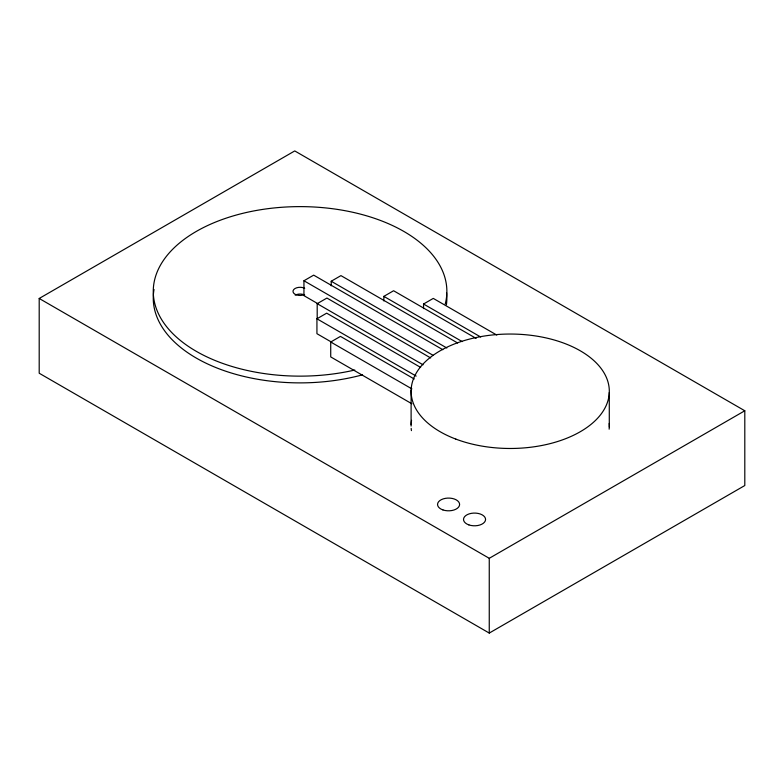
<?xml version="1.0" encoding="UTF-8"?>
<svg xmlns="http://www.w3.org/2000/svg" width="784" height="784" viewBox="0 0 784 784"><rect width="100%" height="100%" fill="white"/><g stroke="black" fill="none" stroke-linecap="round" stroke-linejoin="round"><path stroke-width="1.18" d="M39.2 298.469L294.745 150.93L744.8 410.767L744.8 485.531L489.255 633.07L39.2 373.233L39.2 298.469L489.255 558.306L744.8 410.767M317.706 303.604L303.947 295.656L303.947 280.76L313.678 275.145L442.833 349.703M331.211 285.817L331.211 281.24L340.942 275.615L457.64 342.99M317.197 318.569L317.197 303.673L326.928 298.057L430.671 357.945M331.71 342.226L316.932 333.69L316.932 318.794L326.673 313.169L420.626 367.412M383.856 300.948L383.856 296.372L393.597 290.746L476.153 338.414M411.894 403.78L330.721 356.916L330.721 342.01L340.452 336.395L414.256 379.005M423.546 308.602L423.546 304.016L433.278 298.4L496.782 335.062M423.546 304.016L480.7 337.012M383.856 296.372L462.188 341.589M331.211 281.24L446.841 347.998M303.947 280.76L433.101 355.328M317.197 303.673L423.056 364.795M316.932 318.794L416.167 376.085M330.721 342.01L411.894 388.884M609.286 392.5L609.286 427.143M489.255 558.306L489.255 633.07M411.11 390.02L411.11 424.673M354.799 370.028A146.804 84.76 0 0 1 156.33 308.622A146.804 84.76 0 0 1 295.989 206.653A146.804 84.76 0 0 1 445.234 303.996M304.378 294.617A7.076 4.087 0 0 1 294.755 294.078A7.076 4.087 0 0 1 295.039 288.502A7.076 4.087 0 0 1 304.702 288.287M446.557 292.638A146.804 84.76 0 0 1 446.419 304.731M362.541 374.821A146.804 84.76 0 0 1 215.179 367.275A146.804 84.76 0 0 1 154.017 289.502M295.215 295.147A7.076 4.087 0 0 1 304.702 295.029M411.424 430.622A99.107 57.222 0 0 1 411.179 428.378M411.09 426.084A99.107 57.222 0 0 1 411.561 420.322M609.217 423.438A99.107 57.222 0 0 1 609.148 429.171M442.911 509.914A11.035 6.37 0 0 0 459.61 504.553A11.035 6.37 0 0 0 443.234 498.879A11.035 6.37 0 0 0 442.911 509.914M468.871 524.898A11.035 6.37 0 0 0 485.57 519.547A11.035 6.37 0 0 0 469.185 513.873A11.035 6.37 0 0 0 468.871 524.898M455.837 439.099A99.107 57.222 0 0 0 609.148 394.519A99.107 57.222 0 0 0 465.618 340.158A99.107 57.222 0 0 0 455.837 439.099"/></g></svg>
